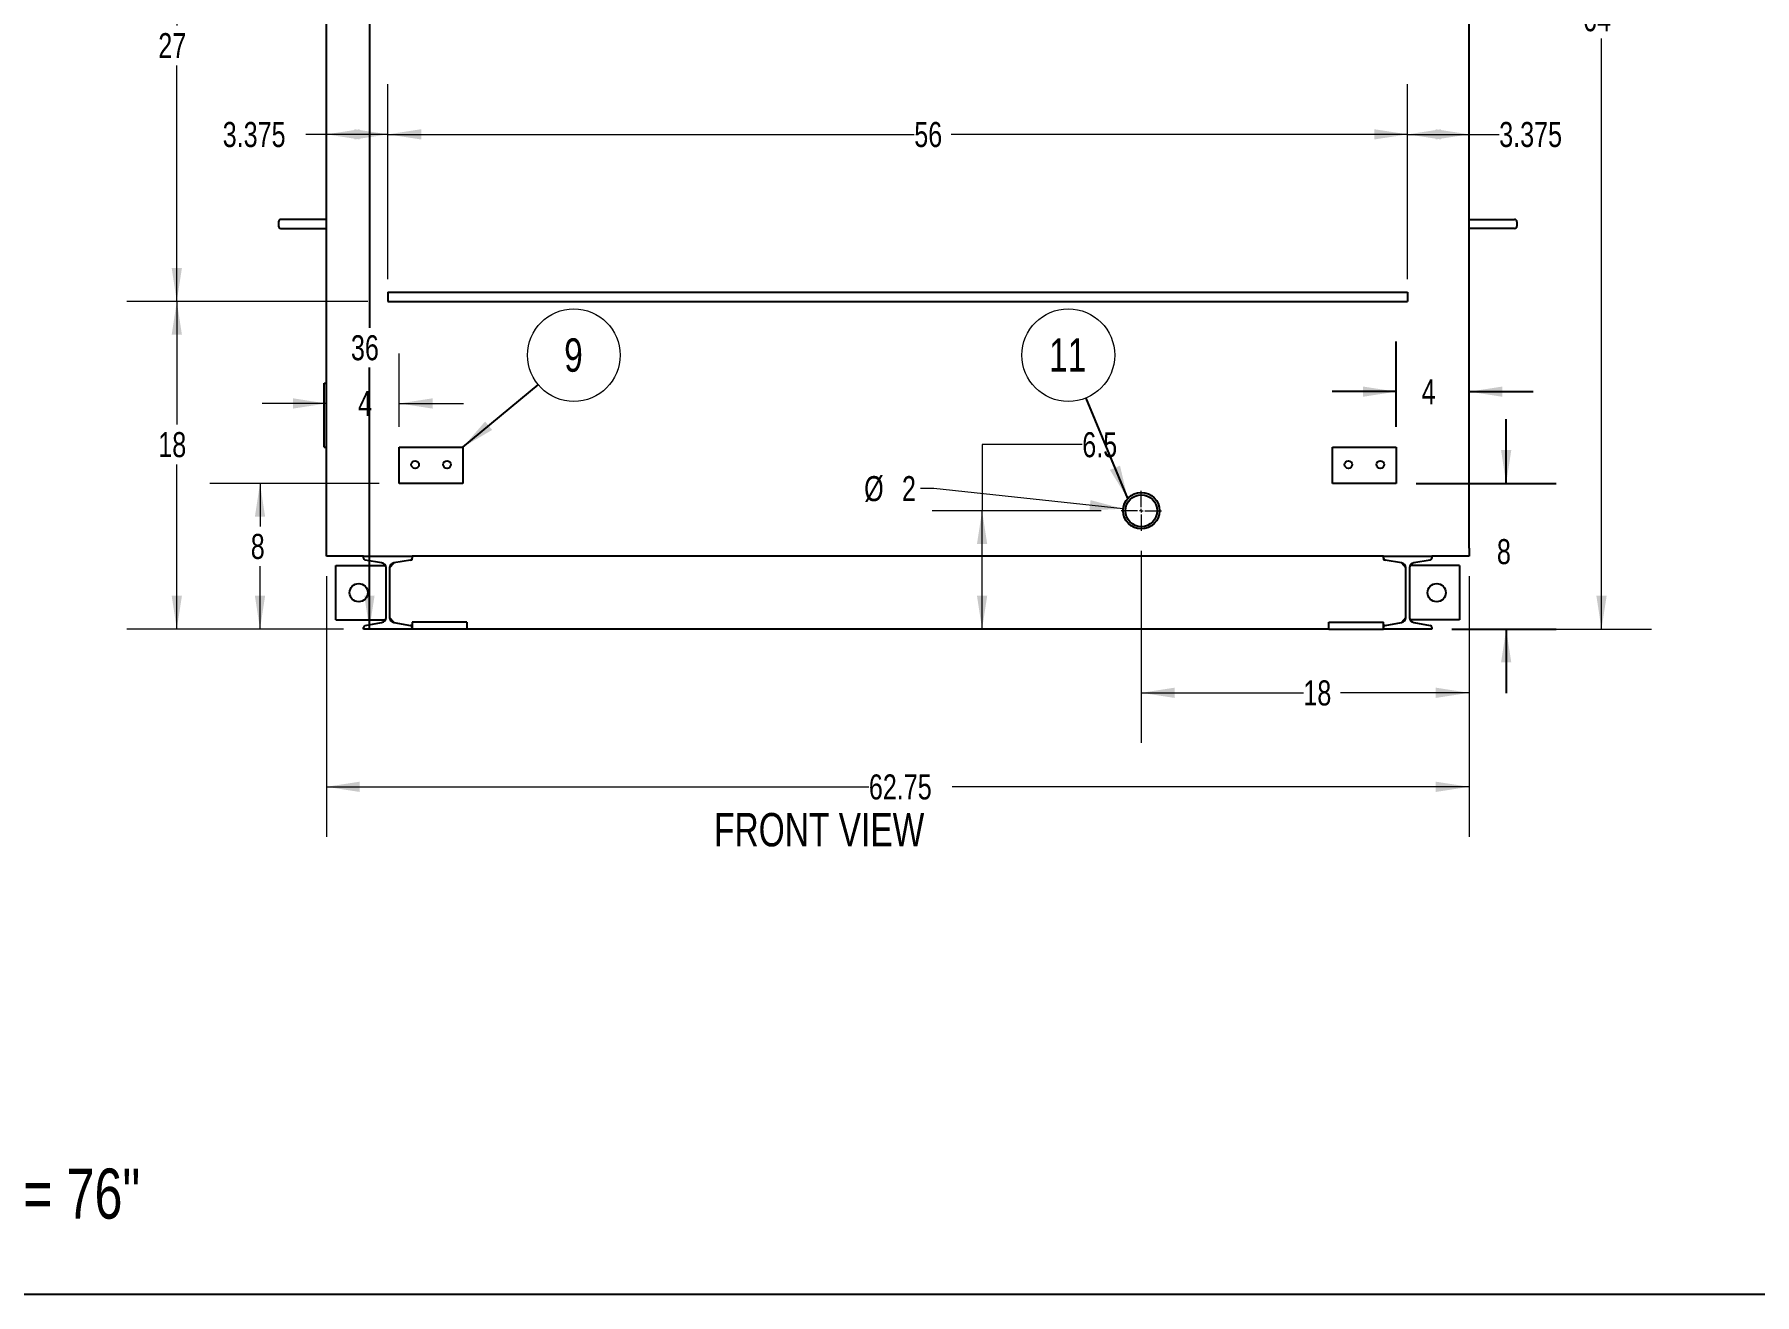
# Model space of a CAD drawing. Header units: inches. Extents: x 0.1 to 16.9, y 0.1 to 10.9.
# Drawn here: x 4.4 to 8.693, y 0.117 to 3.263 of the extents above; entities that cross this region are included whole.
import ezdxf

# ---------------------------------------------------------------- set-up
doc = ezdxf.new("R2010")
doc.units = ezdxf.units.IN
doc.header["$MEASUREMENT"] = 0
doc.layers.add('FORMAT', color=7, linetype='Continuous')
doc.styles.add('SLDTEXTSTYLE0', font='TXT', dxfattribs={"width": 0.75})
doc.dimstyles.new('SLDDIMSTYLE1', dxfattribs={"dimtxt": 0.18, "dimasz": 0.083333, "dimexe": 0, "dimexo": 0.0625, "dimgap": 0, "dimtad": 0, "dimtih": 1, "dimtoh": 1, "dimdec": 0, "dimrnd": 1e-09, "dimzin": 0, "dimdsep": 46, "dimtxsty": 'Standard', "dimsah": 1, "dimcen": 0.09, "dimadec": 0, "dimazin": 0, "dimtfac": 0.083333, "dimtdec": 0, "dimtofl": 0, "dimtmove": 0, "dimatfit": 3, "dimfxl": 0, "dimfrac": 2, "dimtolj": 1, "dimtzin": 0, "dimarcsym": 0})
doc.dimstyles.new('SLDDIMSTYLE2', dxfattribs={"dimtxt": 0.0625, "dimasz": 0.083333, "dimexe": 0, "dimexo": 0.0625, "dimgap": 0.015625, "dimtad": 0, "dimtih": 1, "dimtoh": 1, "dimlfac": 22, "dimrnd": 1e-09, "dimzin": 12, "dimdsep": 46, "dimtxsty": 'SLDTEXTSTYLE0', "dimsah": 1, "dimcen": 0.09, "dimadec": 0, "dimazin": 3, "dimtfac": 1, "dimtmove": 0, "dimatfit": 0, "dimfxl": 0, "dimfrac": 2, "dimtolj": 1, "dimtzin": 12, "dimarcsym": 0})
doc.dimstyles.new('SLDDIMSTYLE3', dxfattribs={"dimtxt": 0.0625, "dimasz": 0.083333, "dimexe": 0, "dimexo": 0.0625, "dimgap": 0.015625, "dimtad": 0, "dimtih": 1, "dimtoh": 1, "dimlfac": 22, "dimrnd": 1e-09, "dimzin": 12, "dimdsep": 46, "dimtxsty": 'SLDTEXTSTYLE0', "dimsah": 1, "dimcen": 0.09, "dimadec": 0, "dimazin": 3, "dimtfac": 1, "dimtofl": 0, "dimtmove": 0, "dimatfit": 3, "dimfxl": 0, "dimfrac": 2, "dimtolj": 1, "dimtzin": 12, "dimarcsym": 0})
doc.dimstyles.new('SLDDIMSTYLE5', dxfattribs={"dimtxt": 0.0625, "dimasz": 0.083333, "dimexe": 0, "dimexo": 0.0625, "dimgap": 0.015625, "dimtad": 0, "dimtih": 1, "dimtoh": 1, "dimlfac": 22, "dimrnd": 1e-09, "dimzin": 12, "dimdsep": 46, "dimtxsty": 'SLDTEXTSTYLE0', "dimsah": 1, "dimcen": 0, "dimadec": 0, "dimazin": 3, "dimtfac": 1, "dimtofl": 0, "dimtmove": 0, "dimatfit": 3, "dimfxl": 0, "dimfrac": 2, "dimtolj": 1, "dimtzin": 12, "dimarcsym": 0})
doc.dimstyles.new('SLDDIMSTYLE6', dxfattribs={"dimtxt": 0.0625, "dimasz": 0.083333, "dimexe": 0, "dimexo": 0.0625, "dimgap": 0.015625, "dimtad": 0, "dimtih": 1, "dimtoh": 1, "dimdec": 3, "dimlfac": 22, "dimrnd": 1e-09, "dimzin": 12, "dimdsep": 46, "dimtxsty": 'SLDTEXTSTYLE0', "dimsah": 1, "dimcen": 0.09, "dimadec": 0, "dimazin": 3, "dimtfac": 1, "dimtdec": 3, "dimtofl": 0, "dimtmove": 0, "dimatfit": 3, "dimfxl": 0, "dimfrac": 2, "dimtolj": 1, "dimtzin": 12, "dimarcsym": 0})

# ---------------------------------------------------------------- blocks, each defined once
blk = doc.blocks.new('_D_25')
at = {"color": 7, "linetype": 'Continuous', "lineweight": 0}
for p, q in [((5.232, 2.5969), (4.6303, 2.5969)), ((4.7553, 2.5969), (4.7553, 2.2893)), ((4.7553, 1.7788), (4.7553, 2.19)), ((5.1715, 1.7788), (4.6303, 1.7788))]:
    blk.add_line(p, q, dxfattribs=at)
at = {"color": 7, "linetype": 'Continuous', "lineweight": 18}
for points in [[(4.7553, 2.5969), (4.7425, 2.5136), (4.7681, 2.5136)], [(4.7553, 1.7788), (4.7681, 1.8621), (4.7425, 1.8621)]]:
    blk.add_solid(points, dxfattribs=at)
at = {"color": 7, "linetype": 'Continuous', "lineweight": 18, "insert": (4.7091, 2.2705), "char_height": 0.0625, "attachment_point": 1, "style": 'SLDTEXTSTYLE0'}
blk.add_mtext('18', dxfattribs=at)
blk = doc.blocks.new('_D_26')
at = {"color": 7, "linetype": 'Continuous', "lineweight": 0}
for p, q in [((6.6047, 4.6879), (8.4363, 4.6879)), ((8.3113, 4.6879), (8.3113, 3.3525)), ((8.3113, 1.7788), (8.3113, 3.2531)), ((7.938, 1.7788), (8.4363, 1.7788))]:
    blk.add_line(p, q, dxfattribs=at)
at = {"color": 7, "linetype": 'Continuous', "lineweight": 18}
for points in [[(8.3113, 4.6879), (8.2985, 4.6045), (8.3242, 4.6045)], [(8.3113, 1.7788), (8.3242, 1.8621), (8.2985, 1.8621)]]:
    blk.add_solid(points, dxfattribs=at)
at = {"color": 7, "linetype": 'Continuous', "lineweight": 18, "insert": (8.2652, 3.3337), "char_height": 0.0625, "attachment_point": 1, "style": 'SLDTEXTSTYLE0'}
blk.add_mtext('64', dxfattribs=at)
blk = doc.blocks.new('_D_27')
at = {"color": 7, "linetype": 'Continuous', "lineweight": 0}
for p, q in [((7.0153, 2.2393), (6.7653, 2.2393)), ((6.7653, 2.2393), (6.7653, 2.0742)), ((7.0627, 2.0742), (6.6403, 2.0742)), ((6.7653, 1.7788), (6.7653, 2.0742))]:
    blk.add_line(p, q, dxfattribs=at)
at = {"color": 7, "linetype": 'Continuous', "lineweight": 18}
for points in [[(6.7653, 2.0742), (6.7525, 1.9909), (6.7781, 1.9909)], [(6.7653, 1.7788), (6.7781, 1.8621), (6.7525, 1.8621)]]:
    blk.add_solid(points, dxfattribs=at)
at = {"color": 7, "linetype": 'Continuous', "lineweight": 18, "insert": (7.0153, 2.2703), "char_height": 0.0625, "attachment_point": 1, "style": 'SLDTEXTSTYLE0'}
blk.add_mtext('6.5', dxfattribs=at)
blk = doc.blocks.new('_D_28')
at = {"color": 7, "linetype": 'Continuous', "lineweight": 0}
for p, q in [((7.1627, 1.9742), (7.1627, 1.4947)), ((7.9809, 1.9106), (7.9809, 1.4947)), ((7.1627, 1.6197), (7.5672, 1.6197)), ((7.9809, 1.6197), (7.6596, 1.6197))]:
    blk.add_line(p, q, dxfattribs=at)
at = {"color": 7, "linetype": 'Continuous', "lineweight": 18}
for points in [[(7.1627, 1.6197), (7.246, 1.6069), (7.246, 1.6326)], [(7.9809, 1.6197), (7.8975, 1.6326), (7.8975, 1.6069)]]:
    blk.add_solid(points, dxfattribs=at)
at = {"color": 7, "linetype": 'Continuous', "lineweight": 18, "insert": (7.5672, 1.6507), "char_height": 0.0625, "attachment_point": 1, "style": 'SLDTEXTSTYLE0'}
blk.add_mtext('18', dxfattribs=at)
blk = doc.blocks.new('_D_29')
at = {"color": 7, "linetype": 'Continuous', "lineweight": 0}
for p, q in [((6.6446, 2.1297), (6.6114, 2.1297)), ((7.1175, 2.0791), (6.6446, 2.1297))]:
    blk.add_line(p, q, dxfattribs=at)
at = {"color": 7, "linetype": 'Continuous', "lineweight": 18}
blk.add_solid([(7.1175, 2.0791), (7.036, 2.1007), (7.0333, 2.0752)], dxfattribs=at)
at = {"color": 7, "linetype": 'Continuous', "lineweight": 18, "char_height": 0.0625, "attachment_point": 1, "style": 'SLDTEXTSTYLE0'}
for s, insert in [('%%c', (6.4709, 2.1607)), ('2', (6.5653, 2.1607))]:
    blk.add_mtext(s, dxfattribs=dict(at, insert=insert))
blk = doc.blocks.new('_D_30')
at = {"color": 7, "linetype": 'Continuous', "lineweight": 0}
for p, q in [((5.2604, 2.1424), (4.838, 2.1424)), ((4.963, 2.1424), (4.963, 2.0351)), ((4.963, 1.7788), (4.963, 1.9358)), ((5.1715, 1.7788), (4.838, 1.7788))]:
    blk.add_line(p, q, dxfattribs=at)
at = {"color": 7, "linetype": 'Continuous', "lineweight": 18}
for points in [[(4.963, 2.1424), (4.9502, 2.0591), (4.9758, 2.0591)], [(4.963, 1.7788), (4.9758, 1.8621), (4.9502, 1.8621)]]:
    blk.add_solid(points, dxfattribs=at)
at = {"color": 7, "linetype": 'Continuous', "lineweight": 18, "insert": (4.9399, 2.0164), "char_height": 0.0625, "attachment_point": 1, "style": 'SLDTEXTSTYLE0'}
blk.add_mtext('8', dxfattribs=at)
blk = doc.blocks.new('_D_31')
at = {"color": 7, "linetype": 'Continuous', "lineweight": 0}
for p, q in [((5.3104, 2.2833), (5.3104, 2.467)), ((5.1286, 2.342), (4.9683, 2.342)), ((5.3104, 2.342), (5.4707, 2.342))]:
    blk.add_line(p, q, dxfattribs=at)
at = {"color": 7, "linetype": 'Continuous', "lineweight": 18}
for points in [[(5.1286, 2.342), (5.0453, 2.3549), (5.0453, 2.3292)], [(5.3104, 2.342), (5.3937, 2.3292), (5.3937, 2.3549)]]:
    blk.add_solid(points, dxfattribs=at)
at = {"color": 7, "linetype": 'Continuous', "lineweight": 18, "insert": (5.2075, 2.373), "char_height": 0.0625, "attachment_point": 1, "style": 'SLDTEXTSTYLE0'}
blk.add_mtext('4', dxfattribs=at)
blk = doc.blocks.new('_D_37')
at = {"color": 7, "linetype": 'Continuous', "lineweight": 0}
for p, q in [((5.282, 2.6526), (5.282, 3.1388)), ((7.8274, 2.6526), (7.8274, 3.1388)), ((5.282, 3.0138), (6.596, 3.0138)), ((7.8274, 3.0138), (6.6883, 3.0138))]:
    blk.add_line(p, q, dxfattribs=at)
at = {"color": 7, "linetype": 'Continuous', "lineweight": 18}
for points in [[(5.282, 3.0138), (5.3653, 3.001), (5.3653, 3.0266)], [(7.8274, 3.0138), (7.7441, 3.0266), (7.7441, 3.001)]]:
    blk.add_solid(points, dxfattribs=at)
at = {"color": 7, "linetype": 'Continuous', "lineweight": 18, "insert": (6.596, 3.0447), "char_height": 0.0625, "attachment_point": 1, "style": 'SLDTEXTSTYLE0'}
blk.add_mtext('56', dxfattribs=at)
blk = doc.blocks.new('_D_38')
at = {"color": 7, "linetype": 'Continuous', "lineweight": 0}
for p, q in [((5.282, 2.6697), (5.282, 3.1388)), ((5.1286, 3.0138), (5.0777, 3.0138)), ((5.282, 3.0138), (5.1286, 3.0138))]:
    blk.add_line(p, q, dxfattribs=at)
at = {"color": 7, "linetype": 'Continuous', "lineweight": 18}
for points in [[(5.1286, 3.0138), (5.2119, 3.001), (5.2119, 3.0266)], [(5.282, 3.0138), (5.1987, 3.0266), (5.1987, 3.001)]]:
    blk.add_solid(points, dxfattribs=at)
at = {"color": 7, "linetype": 'Continuous', "lineweight": 18, "insert": (4.8699, 3.0447), "char_height": 0.0625, "attachment_point": 1, "style": 'SLDTEXTSTYLE0'}
blk.add_mtext('3.375', dxfattribs=at)
blk = doc.blocks.new('_D_39')
at = {"color": 7, "linetype": 'Continuous', "lineweight": 0}
for p, q in [((7.8274, 2.6697), (7.8274, 3.1388)), ((7.8274, 3.0138), (7.9809, 3.0138)), ((7.9809, 3.0138), (8.056, 3.0138))]:
    blk.add_line(p, q, dxfattribs=at)
at = {"color": 7, "linetype": 'Continuous', "lineweight": 18}
for points in [[(7.8274, 3.0138), (7.9108, 3.001), (7.9108, 3.0266)], [(7.9809, 3.0138), (7.8975, 3.0266), (7.8975, 3.001)]]:
    blk.add_solid(points, dxfattribs=at)
at = {"color": 7, "linetype": 'Continuous', "lineweight": 18, "insert": (8.056, 3.0447), "char_height": 0.0625, "attachment_point": 1, "style": 'SLDTEXTSTYLE0'}
blk.add_mtext('3.375', dxfattribs=at)
blk = doc.blocks.new('_D_40')
at = {"color": 7, "linetype": 'Continuous', "lineweight": 0}
for p, q in [((5.1286, 1.9106), (5.1286, 1.2601)), ((7.9809, 1.9106), (7.9809, 1.2601)), ((5.1286, 1.3851), (6.4827, 1.3851)), ((7.9809, 1.3851), (6.6904, 1.3851))]:
    blk.add_line(p, q, dxfattribs=at)
at = {"color": 7, "linetype": 'Continuous', "lineweight": 18}
for points in [[(5.1286, 1.3851), (5.2119, 1.3722), (5.2119, 1.3979)], [(7.9809, 1.3851), (7.8975, 1.3979), (7.8975, 1.3722)]]:
    blk.add_solid(points, dxfattribs=at)
at = {"color": 7, "linetype": 'Continuous', "lineweight": 18, "insert": (6.4827, 1.416), "char_height": 0.0625, "attachment_point": 1, "style": 'SLDTEXTSTYLE0'}
blk.add_mtext('62.75', dxfattribs=at)
blk = doc.blocks.new('_D_44')
at = {"color": 7, "linetype": 'Continuous', "lineweight": 0}
for p, q in [((5.232, 3.8242), (4.6303, 3.8242)), ((4.7553, 3.8242), (4.7553, 3.2853)), ((4.7553, 2.5969), (4.7553, 3.186)), ((5.232, 2.5969), (4.6303, 2.5969))]:
    blk.add_line(p, q, dxfattribs=at)
at = {"color": 7, "linetype": 'Continuous', "lineweight": 18}
for points in [[(4.7553, 3.8242), (4.7425, 3.7409), (4.7681, 3.7409)], [(4.7553, 2.5969), (4.7681, 2.6803), (4.7425, 2.6803)]]:
    blk.add_solid(points, dxfattribs=at)
at = {"color": 7, "linetype": 'Continuous', "lineweight": 18, "insert": (4.7091, 3.2665), "char_height": 0.0625, "attachment_point": 1, "style": 'SLDTEXTSTYLE0'}
blk.add_mtext('27', dxfattribs=at)
blk = doc.blocks.new('_D_53')
at = {"layer": 'FORMAT'}
for p, q in [((6.1865, 3.4151), (5.1111, 3.4151)), ((5.2361, 3.4151), (5.2361, 2.5311)), ((5.2361, 1.7788), (5.2361, 2.4318))]:
    blk.add_line(p, q, dxfattribs=at)
for points in [[(5.2361, 3.4151), (5.2233, 3.3318), (5.2489, 3.3318)], [(5.2361, 1.7788), (5.2489, 1.8621), (5.2233, 1.8621)]]:
    blk.add_solid(points, dxfattribs=at)
at = {"layer": 'FORMAT', "insert": (5.1899, 2.5124), "char_height": 0.0625, "attachment_point": 1, "style": 'SLDTEXTSTYLE0'}
blk.add_mtext('36', dxfattribs=at)
blk = doc.blocks.new('_D_55')
at = {"layer": 'FORMAT'}
for p, q in [((7.799, 2.2833), (7.799, 2.4965)), ((7.799, 2.3715), (7.6388, 2.3715)), ((7.9809, 2.3715), (8.1411, 2.3715))]:
    blk.add_line(p, q, dxfattribs=at)
for points in [[(7.799, 2.3715), (7.7157, 2.3843), (7.7157, 2.3587)], [(7.9809, 2.3715), (8.0642, 2.3587), (8.0642, 2.3843)]]:
    blk.add_solid(points, dxfattribs=at)
at = {"layer": 'FORMAT', "insert": (7.8623, 2.4024), "char_height": 0.0625, "attachment_point": 1, "style": 'SLDTEXTSTYLE0'}
blk.add_mtext('4', dxfattribs=at)
blk = doc.blocks.new('_D_56')
at = {"layer": 'FORMAT'}
for p, q in [((8.0734, 2.1424), (8.0734, 2.3027)), ((7.849, 2.1424), (8.1984, 2.1424)), ((7.938, 1.7788), (8.1984, 1.7788)), ((8.0734, 1.7788), (8.0734, 1.6185))]:
    blk.add_line(p, q, dxfattribs=at)
for points in [[(8.0734, 2.1424), (8.0862, 2.2257), (8.0606, 2.2257)], [(8.0734, 1.7788), (8.0606, 1.6954), (8.0862, 1.6954)]]:
    blk.add_solid(points, dxfattribs=at)
at = {"layer": 'FORMAT', "insert": (8.0503, 2.0034), "char_height": 0.0625, "attachment_point": 1, "style": 'SLDTEXTSTYLE0'}
blk.add_mtext('8', dxfattribs=at)
blk = doc.blocks.new('SW_NOTE_0_8')
at = {"color": 0, "linetype": 'Continuous', "lineweight": 0}
blk.add_circle((0.0892, 0.0739), 0.1158, dxfattribs=at)
at = {"color": 0, "linetype": 'Continuous', "lineweight": 0, "insert": (0.0883, 0.1158), "char_height": 0.0833, "attachment_point": 2, "style": 'SLDTEXTSTYLE0'}
blk.add_mtext('9', dxfattribs=at)
blk = doc.blocks.new('SW_NOTE_0_9')
at = {"color": 0, "linetype": 'Continuous', "lineweight": 0}
blk.add_circle((-0.0443, 0.107), 0.1158, dxfattribs=at)
at = {"color": 0, "linetype": 'Continuous', "lineweight": 0, "insert": (-0.046, 0.1489), "char_height": 0.08333, "attachment_point": 2, "style": 'SLDTEXTSTYLE0'}
blk.add_mtext('11', dxfattribs=at)
blk = doc.blocks.new('SW_CENTERMARKSYMBOL_4')
at = {"color": 0, "linetype": 'Continuous', "lineweight": 18}
for p, q in [((0, 0.0091), (0, 0.05)), ((-0.0091, 0), (-0.05, 0)), ((0, 0), (-0.0045, 0)), ((0, 0), (0, 0.0045)), ((0, 0), (0, -0.0045)), ((0, 0), (0.0045, 0)), ((0.0091, 0), (0.05, 0)), ((0, -0.0091), (0, -0.05))]:
    blk.add_line(p, q, dxfattribs=at)

msp = doc.modelspace()

# ---------------------------------------------------------------- linework, layer by layer
at = {"color": 7, "linetype": 'Continuous', "lineweight": 25}
for p, q in [((5.1285846, 1.98047), (5.1285846, 5.8497882)), ((7.9808573, 1.98047), (7.9808573, 5.8497882)), ((5.0092664, 2.7958109), (5.0092664, 2.7844473)), ((5.1285846, 2.8014927), (5.0149483, 2.8014927)), ((7.9808573, 2.8014927), (8.0944937, 2.8014927)), ((8.1001755, 2.7958109), (8.1001755, 2.7844473)), ((5.0149483, 2.7787655), (5.1285846, 2.7787655)), ((8.0944937, 2.7787655), (7.9808573, 2.7787655)), ((5.2819937, 2.6196746), (5.2819937, 2.6139927)), ((5.2819937, 2.6196746), (7.8274483, 2.6196746)), ((7.8274483, 2.6196746), (7.8274483, 2.6139927)), ((5.2819937, 2.6139927), (5.2819937, 2.6026291)), ((5.2819937, 2.6026291), (5.2819937, 2.5969473)), ((5.2819937, 2.5969473), (7.8274483, 2.5969473)), ((7.8274483, 2.6139927), (7.8274483, 2.6026291)), ((7.8274483, 2.6026291), (7.8274483, 2.5969473)), ((5.1229028, 2.2333109), (5.1229028, 2.3924018)), ((5.1229028, 2.3924018), (5.1285846, 2.3924018)), ((5.1229028, 2.2333109), (5.1285846, 2.2333109)), ((5.3104028, 2.1424018), (5.3104028, 2.2333109)), ((5.3104028, 2.2333109), (5.4694937, 2.2333109)), ((5.4694937, 2.2333109), (5.4694937, 2.1424018)), ((7.6399483, 2.1424018), (7.6399483, 2.2333109)), ((7.6399483, 2.2333109), (7.7990392, 2.2333109)), ((7.7990392, 2.2333109), (7.7990392, 2.1424018)), ((5.4694937, 2.1424018), (5.3104028, 2.1424018)), ((7.7990392, 2.1424018), (7.6399483, 2.1424018)), ((5.1285846, 1.9605837), (5.1285846, 1.98047)), ((7.9808573, 1.98047), (7.9808573, 1.9605837)), ((5.221471, 1.9605837), (5.1285846, 1.9605837)), ((5.1526073, 1.8014927), (5.1526073, 1.9378564)), ((5.1526073, 1.9378564), (5.2759292, 1.9378564)), ((5.221471, 1.9561789), (5.221471, 1.9605837)), ((5.221471, 1.9605837), (5.3425164, 1.9605837)), ((5.2665928, 1.9444225), (5.2256489, 1.9512469)), ((5.2966965, 1.9435983), (5.2863801, 1.93142)), ((5.2973947, 1.9444225), (5.2966965, 1.9435983)), ((5.3383385, 1.9512469), (5.2973947, 1.9444225)), ((5.3383385, 1.9512469), (5.3412736, 1.9517362)), ((5.3412736, 1.9517362), (5.3425164, 1.9519433)), ((5.3425164, 1.9605837), (5.3425164, 1.9561789)), ((7.7669255, 1.9605837), (5.3425164, 1.9605837)), ((5.3425164, 1.9519433), (5.3425164, 1.9561789)), ((7.7669255, 1.9561789), (7.7669255, 1.9605837)), ((7.7669255, 1.9605837), (7.887971, 1.9605837)), ((7.7669255, 1.9561789), (7.7669255, 1.9519433)), ((7.7669255, 1.9519433), (7.7681683, 1.9517362)), ((7.7681683, 1.9517362), (7.7711035, 1.9512469)), ((7.8120473, 1.9444225), (7.7711035, 1.9512469)), ((7.8127455, 1.9435983), (7.8120473, 1.9444225)), ((7.8230619, 1.93142), (7.8127455, 1.9435983)), ((7.9568346, 1.9378564), (7.8335128, 1.9378564)), ((7.883793, 1.9512469), (7.8428492, 1.9444225)), ((7.887971, 1.9605837), (7.887971, 1.9561789)), ((7.9808573, 1.9605837), (7.887971, 1.9605837)), ((7.9568346, 1.9378564), (7.9568346, 1.8014927)), ((5.2776073, 1.8079291), (5.2776073, 1.93142)), ((5.2863801, 1.93142), (5.2863801, 1.8079291)), ((7.8230619, 1.8079291), (7.8230619, 1.93142)), ((7.8318346, 1.93142), (7.8318346, 1.8079291)), ((5.2863801, 1.8079291), (5.2966965, 1.7957508)), ((7.8127455, 1.7957508), (7.8230619, 1.8079291)), ((5.1526073, 1.8014927), (5.2759292, 1.8014927)), ((5.221471, 1.7787655), (5.221471, 1.7831702)), ((5.3425164, 1.7787655), (5.221471, 1.7787655)), ((5.2256489, 1.7881022), (5.2665928, 1.7949267)), ((5.2966965, 1.7957508), (5.2973947, 1.7949267)), ((5.2973947, 1.7949267), (5.3383385, 1.7881022)), ((5.3412736, 1.787613), (5.3383385, 1.7881022)), ((5.3425164, 1.7874058), (5.3412736, 1.787613)), ((5.3425164, 1.7958109), (5.3425164, 1.7787655)), ((5.4788801, 1.7958109), (5.3425164, 1.7958109)), ((5.3425164, 1.7831702), (5.3425164, 1.7787655)), ((5.4788801, 1.7787655), (5.3425164, 1.7787655)), ((5.4788801, 1.7958109), (5.4788801, 1.7787655)), ((7.6305619, 1.7787655), (5.4788801, 1.7787655)), ((7.6305619, 1.7787655), (7.6305619, 1.7958109)), ((7.6305619, 1.7958109), (7.7669255, 1.7958109)), ((7.6305619, 1.7787655), (7.7669255, 1.7787655)), ((7.7669255, 1.7787655), (7.7669255, 1.7958109)), ((7.7681683, 1.787613), (7.7669255, 1.7874058)), ((7.7669255, 1.7787655), (7.7669255, 1.7831702)), ((7.887971, 1.7787655), (7.7669255, 1.7787655)), ((7.7711035, 1.7881022), (7.7681683, 1.787613)), ((7.7711035, 1.7881022), (7.8120473, 1.7949267)), ((7.8120473, 1.7949267), (7.8127455, 1.7957508)), ((7.9568346, 1.8014927), (7.8335128, 1.8014927)), ((7.8428492, 1.7949267), (7.883793, 1.7881022)), ((7.887971, 1.7831702), (7.887971, 1.7787655)), ((16.8937008, 0.1174762), (0.1062992, 0.1174762))]:
    msp.add_line(p, q, dxfattribs=at)
for centre, radius in [((5.3501755, 2.1894804), 0.0095886), ((5.429721, 2.1894804), 0.0095886), ((7.679721, 2.1894804), 0.0095886), ((7.7592664, 2.1894804), 0.0095886), ((7.1626755, 2.07422), 0.0454545), ((7.1626755, 2.07422), 0.0397727), ((5.2094255, 1.8696746), 0.0227273), ((7.9000164, 1.8696746), 0.0227273)]:
    msp.add_circle(centre, radius, dxfattribs=at)
for centre, radius, start, end in [((5.0149483, 2.7958109), 0.0056818, 90, 180), ((8.0944937, 2.7958109), 0.0056818, 0, 90), ((5.0149483, 2.7844473), 0.0056818, 180, 270), ((8.0944937, 2.7844473), 0.0056818, 270, 0), ((5.226471, 1.9561789), 0.005, 180, 260.537), ((5.2644255, 1.93142), 0.0131818, 0, 80.537), ((5.2995619, 1.93142), 0.0131818, 99.463, 180), ((5.3375164, 1.9561789), 0.005, 279.463, 0), ((7.7719255, 1.9561789), 0.005, 180, 260.537), ((7.8098801, 1.93142), 0.0131818, 0, 80.537), ((7.8450164, 1.93142), 0.0131818, 99.463, 180), ((7.882971, 1.9561789), 0.005, 279.463, 360), ((5.2644255, 1.8079291), 0.0131818, 279.463, 0), ((5.2995619, 1.8079291), 0.0131818, 180, 260.537), ((7.8098801, 1.8079291), 0.0131818, 279.463, 0), ((7.8450164, 1.8079291), 0.0131818, 180, 260.537), ((5.226471, 1.7831702), 0.005, 99.463, 180), ((5.3375164, 1.7831702), 0.005, 0, 80.537), ((7.7719255, 1.7831702), 0.005, 99.463, 180), ((7.882971, 1.7831702), 0.005, 360, 80.537)]:
    msp.add_arc(centre, radius, start, end, dxfattribs=at)

# ---------------------------------------------------------------- block references
at = {"color": 7, "linetype": 'Continuous', "lineweight": 0}
for name, p in [('SW_NOTE_0_8', (5.6570916, 2.388734)), ('SW_NOTE_0_9', (7.024761, 2.3556272)), ('SW_CENTERMARKSYMBOL_4', (7.1626755, 2.07422))]:
    msp.add_blockref(name, p, dxfattribs=at)

# ---------------------------------------------------------------- texts
at = {"color": 7, "linetype": 'Continuous', "lineweight": 0, "attachment_point": 1, "style": 'SLDTEXTSTYLE0'}
for s, insert, char_height in [('FRONT VIEW', (6.0963148, 1.3197574), 0.08333333), ('TANK OUTSIDE DIMENSIONS : WIDTH = 70" DEPTH = 39" HEIGHT = 76"', (0.4449131, 0.4320879), 0.125)]:
    msp.add_mtext(s, dxfattribs=dict(at, insert=insert, char_height=char_height))

# ---------------------------------------------------------------- dimensions: what is measured, and where the dimension line sits
at = {"color": 7, "linetype": 'Continuous', "lineweight": 18}
for base, p1, p2, angle, picture, middle in [((8.3113396, 1.7787655), (6.554721, 4.6878564), (7.887971, 1.7787655), 90, '_D_26', (8.3113396, 3.3028011)), ((4.755276, 2.5969473), (5.2819937, 3.82422), (5.2819937, 2.5969473), 90, '_D_44', (4.755276, 3.235635)), ((7.8274483, 3.0137736), (5.2819937, 2.6026291), (7.8274483, 2.6026291), 0, '_D_37', (6.6421469, 3.0137736)), ((4.755276, 2.5969473), (5.221471, 1.7787655), (5.2819937, 2.5969473), 90, '_D_25', (4.755276, 2.2396275)), ((6.7653218, 2.07422), (7.887971, 1.7787655), (7.1126755, 2.07422), 90, '_D_27', (6.7653218, 2.2393392)), ((4.9629789, 1.7787655), (5.3104028, 2.1424018), (5.221471, 1.7787655), 90, '_D_30', (4.9629789, 1.9854477))]:
    dim = msp.add_linear_dim(base=base, p1=p1, p2=p2, angle=angle, dimstyle='SLDDIMSTYLE3', dxfattribs=at)
    dim.commit()
    dim.dimension.update_dxf_attribs({"geometry": picture, "text_midpoint": middle, "dimtype": 160})
for base, p1, p2, dimstyle, picture, middle in [((5.1285846, 3.0137736), (5.2819937, 2.6196746), (5.1285846, 1.9605837), 'SLDDIMSTYLE6', '_D_38', (4.9738273, 3.0137736)), ((7.9808573, 3.0137736), (7.8274483, 2.6196746), (7.9808573, 1.9605837), 'SLDDIMSTYLE6', '_D_39', (8.1599185, 3.0137736)), ((5.1285846, 2.3420413), (5.3104028, 2.2333109), (5.1285846, 1.9605837), 'SLDDIMSTYLE2', '_D_31', (5.23063, 2.3420413)), ((7.9808573, 1.6197376), (7.1626755, 2.02422), (7.9808573, 1.9605837), 'SLDDIMSTYLE3', '_D_28', (7.6133787, 1.6197376)), ((7.9808573, 1.3850647), (5.1285846, 1.9605837), (7.9808573, 1.9605837), 'SLDDIMSTYLE3', '_D_40', (6.5865448, 1.3850647))]:
    dim = msp.add_linear_dim(base=base, p1=p1, p2=p2, dimstyle=dimstyle, dxfattribs=at)
    dim.commit()
    dim.dimension.update_dxf_attribs({"geometry": picture, "text_midpoint": middle, "dimtype": 160})
dim = msp.add_diameter_dim_2p(p1=(7.2078713, 2.0693767), p2=(7.1174798, 2.0790633), dimstyle='SLDDIMSTYLE5', dxfattribs=at)
dim.commit()
dim.dimension.update_dxf_attribs({"geometry": '_D_29', "text_midpoint": (6.5411854, 2.1297418), "dimtype": 163})
at = {"layer": 'FORMAT'}
for base, p1, p2, dimstyle, picture, middle in [((5.2360968, 1.7787655), (6.2365392, 3.4151291), (5.221471, 1.7787655), 'SLDDIMSTYLE3', '_D_53', (5.2360968, 2.4814731)), ((8.0734032, 1.7787655), (7.7990392, 2.1424018), (7.887971, 1.7787655), 'SLDDIMSTYLE2', '_D_56', (8.0734032, 1.9724702))]:
    dim = msp.add_linear_dim(base=base, p1=p1, p2=p2, angle=90, dimstyle=dimstyle, dxfattribs=at)
    dim.commit()
    dim.dimension.update_dxf_attribs({"geometry": picture, "text_midpoint": middle, "dimtype": 160})
dim = msp.add_linear_dim(base=(7.9808573, 2.3714942), p1=(7.7990392, 2.2333109), p2=(7.9808573, 1.9605837), dimstyle='SLDDIMSTYLE2', dxfattribs=at)
dim.commit()
dim.dimension.update_dxf_attribs({"geometry": '_D_55', "text_midpoint": (7.8853574, 2.3714942), "dimtype": 160})

# ---------------------------------------------------------------- leaders
at = {"color": 7, "linetype": 'Continuous', "lineweight": 0}
for points in [[(5.4694937, 2.2333109), (5.6570916, 2.388734)], [(7.1287783, 2.1045036), (7.024761, 2.3556272)]]:
    msp.add_leader(points, dimstyle='SLDDIMSTYLE1', dxfattribs=at)

doc.saveas('drawing.dxf')
